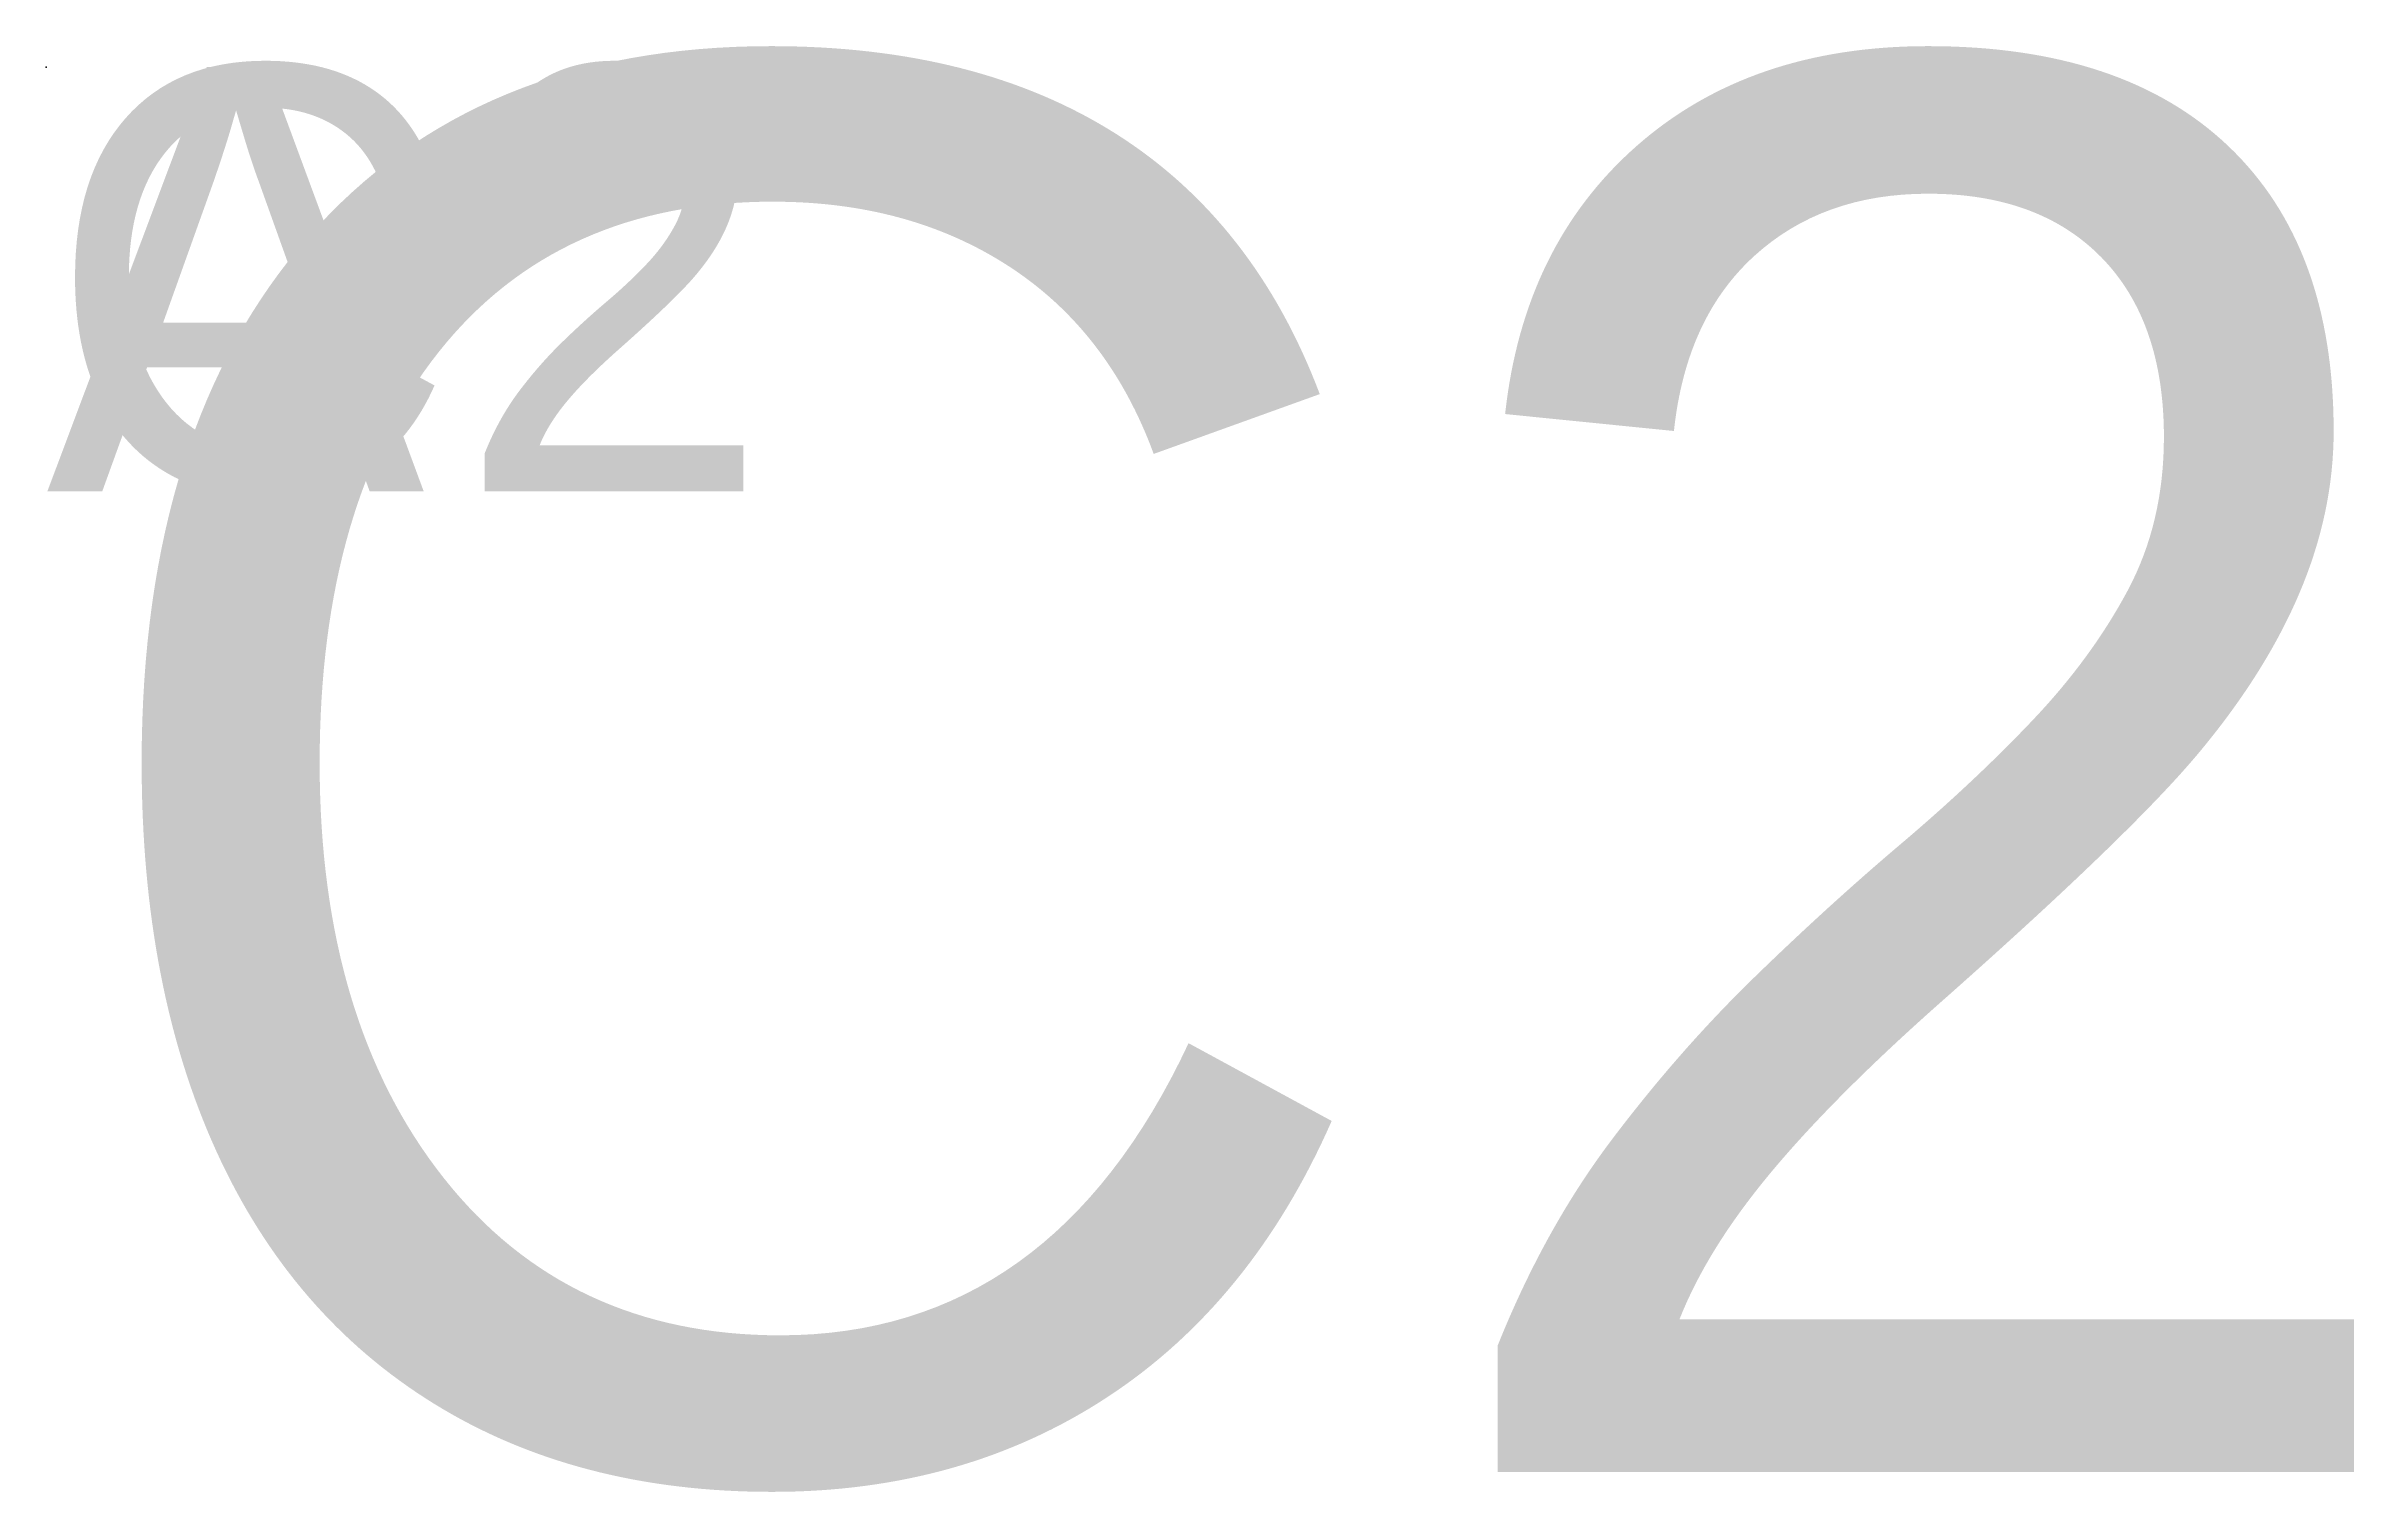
# Model space of a CAD drawing. Header units: millimetres. Extents: x 208 to 1642410, y -1014085 to 15013.
import ezdxf

# ---------------------------------------------------------------- set-up
doc = ezdxf.new("R2010")
doc.units = ezdxf.units.MM
doc.linetypes.add('DASHED', pattern=[9.525, 6.35, -3.175])
for name, color, linetype in [('Caldera', 50, 'Continuous'), ('CORTE', 230, 'Continuous'), ('Deposito', 40, 'Continuous'), ('Motor', 100, 'Continuous'), ('MUROS', 5, 'Continuous'), ('MUROS-BAJOS', 40, 'Continuous'), ('pisos', 8, 'Continuous'), ('Placas', 51, 'Continuous'), ('PROYECCIONES', 6, 'DASHED'), ('TEXTOS', 4, 'Continuous'), ('Tuberia', 231, 'Continuous'), ('Tubería agua f', 160, 'Continuous')]:
    doc.layers.add(name, color=color, linetype=linetype)
doc.layers.add('COTAS', color=3, linetype='Continuous', lineweight=9)
doc.styles.add('Annotative', font='txt')
doc.styles.add('ROMANS', font='romans.shx', dxfattribs={"height": 0.05})
doc.styles.add('Times New Roman 3.5 mm', font='times.ttf')
doc.dimstyles.new('Ing_España', dxfattribs={"dimtxt": 1.2, "dimasz": 1.2, "dimexe": 1.25, "dimexo": 1, "dimtad": 0, "dimzin": 1, "dimtxsty": 'Times New Roman 3.5 mm', "dimcen": 2.5, "dimadec": 0, "dimazin": 0, "dimtfac": 1, "dimtix": 1, "dimtmove": 0, "dimatfit": 3, "dimfxl": 1, "dimarcsym": 0})
pattern_1 = [(0, (-33.1494, -42.0044), (0, 6.985), [5.08, -1.905]), (90, (-33.1494, -42.0044), (-6.985, 4e-16), [5.08, -1.905])]

# ---------------------------------------------------------------- blocks, each defined once
blk = doc.blocks.new('*D26')
at = {"layer": 'COTAS', "color": 0, "lineweight": -2, "ltscale": 0.05, "transparency": 16777216}
for p, q in [((220, 65), (220, 65)), ((220, 65), (221, 65)), ((221, 65), (221, 65)), ((221, 65), (221, 65))]:
    blk.add_line(p, q, dxfattribs=at)
at = {"layer": 'COTAS', "color": 0, "ltscale": 0.05, "transparency": 16777216}
for points in [[(220, 65), (220, 65), (220, 65)], [(221, 65), (221, 65), (221, 65)]]:
    blk.add_solid(points, dxfattribs=at)
at = {"layer": 'Defpoints', "color": 0, "ltscale": 0.05, "transparency": 16777216}
for p in [(220, 65), (221, 65), (221, 65)]:
    blk.add_point(p, dxfattribs=at)
at = {"layer": 'COTAS', "color": 0, "ltscale": 0.05, "transparency": 16777216, "insert": (221, 65), "char_height": 0.12, "attachment_point": 5, "style": 'Times New Roman 3.5 mm'}
blk.add_mtext('1,03', dxfattribs=at)
blk = doc.blocks.new('*D27')
at = {"layer": 'COTAS', "color": 0, "lineweight": -2, "ltscale": 0.05, "transparency": 16777216}
for p, q in [((221, 65), (221, 65)), ((222, 65), (223, 65)), ((225, 65), (223, 65)), ((225, 65), (225, 65))]:
    blk.add_line(p, q, dxfattribs=at)
at = {"layer": 'COTAS', "color": 0, "ltscale": 0.05, "transparency": 16777216}
for points in [[(222, 65), (222, 65), (221, 65)], [(225, 65), (225, 65), (225, 65)]]:
    blk.add_solid(points, dxfattribs=at)
at = {"layer": 'Defpoints', "color": 0, "ltscale": 0.05, "transparency": 16777216}
for p in [(221, 65), (225, 65), (225, 65)]:
    blk.add_point(p, dxfattribs=at)
at = {"layer": 'COTAS', "color": 0, "ltscale": 0.05, "transparency": 16777216, "insert": (223, 65), "char_height": 0.12, "attachment_point": 5, "style": 'Times New Roman 3.5 mm'}
blk.add_mtext('3,78', dxfattribs=at)
blk = doc.blocks.new('*D28')
at = {"layer": 'COTAS', "color": 0, "lineweight": -2, "ltscale": 0.05, "transparency": 16777216}
for p, q in [((222, 64), (222, 64)), ((222, 64), (223, 64)), ((225, 64), (224, 64)), ((225, 64), (225, 64))]:
    blk.add_line(p, q, dxfattribs=at)
at = {"layer": 'COTAS', "color": 0, "ltscale": 0.05, "transparency": 16777216}
for points in [[(222, 64), (222, 64), (222, 64)], [(225, 64), (225, 64), (225, 64)]]:
    blk.add_solid(points, dxfattribs=at)
at = {"layer": 'Defpoints', "color": 0, "ltscale": 0.05, "transparency": 16777216}
for p in [(222, 64), (225, 64), (225, 64)]:
    blk.add_point(p, dxfattribs=at)
at = {"layer": 'COTAS', "color": 0, "ltscale": 0.05, "transparency": 16777216, "insert": (224, 64), "char_height": 0.12, "attachment_point": 5, "style": 'Times New Roman 3.5 mm'}
blk.add_mtext('3,65', dxfattribs=at)
blk = doc.blocks.new('*D29')
at = {"layer": 'COTAS', "color": 0, "lineweight": -2, "ltscale": 0.05, "transparency": 16777216}
for p, q in [((221, 64), (221, 64)), ((221, 64), (221, 62)), ((221, 60), (221, 62)), ((221, 60), (221, 60))]:
    blk.add_line(p, q, dxfattribs=at)
at = {"layer": 'COTAS', "color": 0, "ltscale": 0.05, "transparency": 16777216}
for points in [[(221, 64), (221, 64), (221, 64)], [(221, 60), (221, 60), (221, 60)]]:
    blk.add_solid(points, dxfattribs=at)
at = {"layer": 'Defpoints', "color": 0, "ltscale": 0.05, "transparency": 16777216}
for p in [(221, 64), (221, 60), (221, 60)]:
    blk.add_point(p, dxfattribs=at)
at = {"layer": 'COTAS', "color": 0, "ltscale": 0.05, "transparency": 16777216, "insert": (221, 62), "char_height": 0.12, "attachment_point": 5, "rotation": 90, "style": 'Times New Roman 3.5 mm'}
blk.add_mtext('4,43', dxfattribs=at)
blk = doc.blocks.new('*D30')
at = {"layer": 'COTAS', "color": 0, "lineweight": -2, "ltscale": 0.05, "transparency": 16777216}
for p, q in [((221, 63), (221, 63)), ((221, 62), (221, 62)), ((221, 62), (221, 62)), ((222, 63), (222, 63)), ((222, 62), (222, 62)), ((222, 62), (222, 62))]:
    blk.add_line(p, q, dxfattribs=at)
at = {"layer": 'COTAS', "color": 0, "ltscale": 0.05, "transparency": 16777216}
for points in [[(221, 63), (221, 62), (221, 62)], [(222, 63), (222, 62), (222, 62)]]:
    blk.add_solid(points, dxfattribs=at)
at = {"layer": 'Defpoints', "color": 0, "ltscale": 0.05, "transparency": 16777216}
for p in [(221, 62), (222, 62), (222, 62)]:
    blk.add_point(p, dxfattribs=at)
at = {"layer": 'COTAS', "color": 0, "ltscale": 0.05, "transparency": 16777216, "insert": (222, 62), "char_height": 0.12, "attachment_point": 5, "style": 'Times New Roman 3.5 mm'}
blk.add_mtext('0,55', dxfattribs=at)
blk = doc.blocks.new('*D31')
at = {"layer": 'COTAS', "color": 0, "lineweight": -2, "ltscale": 0.05, "transparency": 16777216}
for p, q in [((224, 65), (224, 65)), ((224, 65), (224, 65)), ((224, 64), (224, 65)), ((224, 65), (224, 65)), ((224, 64), (224, 64)), ((224, 64), (224, 64))]:
    blk.add_line(p, q, dxfattribs=at)
at = {"layer": 'COTAS', "color": 0, "ltscale": 0.05, "transparency": 16777216}
for points in [[(224, 65), (224, 65), (224, 65)], [(224, 64), (224, 64), (224, 64)]]:
    blk.add_solid(points, dxfattribs=at)
at = {"layer": 'Defpoints', "color": 0, "ltscale": 0.05, "transparency": 16777216}
for p in [(224, 65), (224, 65), (224, 64)]:
    blk.add_point(p, dxfattribs=at)
at = {"layer": 'COTAS', "color": 0, "ltscale": 0.05, "transparency": 16777216, "insert": (224, 65), "char_height": 0.12, "attachment_point": 5, "rotation": 90, "style": 'Times New Roman 3.5 mm'}
blk.add_mtext('0,6', dxfattribs=at)
blk = doc.blocks.new('*D32')
at = {"layer": 'COTAS', "color": 0, "lineweight": -2, "ltscale": 0.05, "transparency": 16777216}
for p, q in [((221, 60), (220, 60)), ((221, 59), (220, 59)), ((221, 60), (221, 60)), ((221, 59), (221, 59))]:
    blk.add_line(p, q, dxfattribs=at)
at = {"layer": 'COTAS', "color": 0, "ltscale": 0.05, "transparency": 16777216}
for points in [[(221, 60), (221, 60), (221, 60)], [(221, 59), (221, 59), (221, 59)]]:
    blk.add_solid(points, dxfattribs=at)
at = {"layer": 'Defpoints', "color": 0, "ltscale": 0.05, "transparency": 16777216}
for p in [(221, 60), (221, 59), (221, 59)]:
    blk.add_point(p, dxfattribs=at)
at = {"layer": 'COTAS', "color": 0, "ltscale": 0.05, "transparency": 16777216, "insert": (221, 60), "char_height": 0.12, "attachment_point": 5, "rotation": 90, "style": 'Times New Roman 3.5 mm'}
blk.add_mtext('1,23', dxfattribs=at)

msp = doc.modelspace()

# ---------------------------------------------------------------- hatches: boundary and pattern name
at = {"layer": 'COTAS', "ltscale": 0.05}
h = msp.add_hatch(dxfattribs=at)
h.set_pattern_fill('ANGLE', color=256)
h.set_pattern_definition(pattern_1)
h.paths.add_polyline_path([(221.345, 64.952), (221.385, 64.952), (221.426, 64.952, 1)])
h.paths.add_polyline_path([(221.426, 64.952), (221.385, 64.952), (221.385, 64.912, 0.4142135624)])
h.paths.add_polyline_path([(221.385, 64.952), (221.345, 64.952, 0.4142135624), (221.385, 64.912)])
h = msp.add_hatch(dxfattribs=at)
h.set_pattern_fill('ANGLE', color=256)
h.set_pattern_definition(pattern_1)
h.paths.add_polyline_path([(221.933, 64.466), (221.892, 64.466, 0.4142135624), (221.933, 64.425)])
h.paths.add_polyline_path([(221.892, 64.466), (221.933, 64.466), (221.973, 64.466, 1)])
h.paths.add_polyline_path([(221.973, 64.466), (221.933, 64.466), (221.933, 64.425, 0.4142135624)])
at = {"layer": 'Deposito', "ltscale": 0.05}
h = msp.add_hatch(dxfattribs=at)
h.set_pattern_fill('ANSI31', color=256, scale=0.08)
h.set_pattern_definition([(45, (-33.4348, -36.63035), (-0.17960512, 0.17960512), [])])
h.paths.add_polyline_path([(226.467, 64.947, 1), (225.107, 64.947, 1)])
h = msp.add_hatch(dxfattribs=at)
h.set_pattern_fill('ANSI31', color=256, scale=0.05)
h.set_pattern_definition([(45, (-25.78134, -0.36186), (-0.1122532, 0.1122532), [])])
h.paths.add_polyline_path([(259.497, 110.751), (258.137, 110.751), (258.137, 108.471), (259.497, 108.471)])
h = msp.add_hatch(dxfattribs=at)
h.set_pattern_fill('ANSI31', color=256, scale=0.05)
h.paths.add_polyline_path([(285.278, 111.113), (283.918, 111.113), (283.918, 108.833), (285.278, 108.833)])
at = {"layer": 'Placas', "ltscale": 0.05, "transparency": 33554556}
h = msp.add_hatch(dxfattribs=at)
h.set_pattern_fill('ANSI31', color=256, scale=0.1)
h.set_pattern_definition([(45, (-33.30683, -56.0959), (-0.2245064, 0.2245064), [])])
h.paths.add_polyline_path([(217.715, 66.142), (217.187, 66.142), (217.187, 63.762), (217.715, 63.762)])
h.paths.add_polyline_path([(220.355, 66.142), (219.827, 66.142), (219.827, 63.762), (220.355, 63.762)])
h.paths.add_polyline_path([(218.771, 66.142), (218.243, 66.142), (218.243, 63.762), (218.771, 63.762)])
h.paths.add_polyline_path([(219.827, 66.142), (219.299, 66.142), (219.299, 63.762), (219.827, 63.762)])
h.paths.add_polyline_path([(219.299, 66.142), (218.771, 66.142), (218.771, 63.762), (219.299, 63.762)])
h.paths.add_polyline_path([(218.243, 66.142), (217.715, 66.142), (217.715, 63.762), (218.243, 63.762)])
h.paths.add_polyline_path([(220.369, 60.608), (219.841, 60.608), (219.841, 58.228), (220.369, 58.228)])
h.paths.add_polyline_path([(219.841, 60.608), (219.313, 60.608), (219.313, 58.228), (219.841, 58.228)])
h.paths.add_polyline_path([(219.313, 60.608), (218.785, 60.608), (218.785, 58.228), (219.313, 58.228)])
h.paths.add_polyline_path([(218.785, 60.608), (218.257, 60.608), (218.257, 58.228), (218.785, 58.228)])
h.paths.add_polyline_path([(218.257, 60.608), (217.729, 60.608), (217.729, 58.228), (218.257, 58.228)])
h.paths.add_polyline_path([(217.729, 60.608), (217.201, 60.608), (217.201, 58.228), (217.729, 58.228)])
at = {"layer": 'TEXTOS', "ltscale": 0.05}
h = msp.add_hatch(color=256, dxfattribs=at)
h.paths.add_polyline_path([(229.131, 62.338, 0.4142135624), (229.031, 62.238), (229.131, 62.238)])
h.paths.add_polyline_path([(229.231, 62.238), (229.131, 62.238), (229.131, 62.138, 0.4142135624)])
at = {"layer": 'Tuberia', "ltscale": 0.05}
h = msp.add_hatch(dxfattribs=at)
h.set_pattern_fill('ANGLE', color=256)
h.set_pattern_definition(pattern_1)
h.paths.add_polyline_path([(225.893, 63.701, 1), (225.68, 63.701, 1)])

# ---------------------------------------------------------------- linework, layer by layer
at = {"layer": 'Caldera', "ltscale": 0.05}
for p, q in [((257.882, 106.084), (257.882, 105.707)), ((257.882, 106.084), (258.145, 106.084)), ((258.145, 105.707), (257.882, 105.707)), ((257.884, 103.46), (257.884, 103.083)), ((257.884, 103.46), (258.147, 103.46)), ((258.147, 103.083), (257.884, 103.083)), ((257.884, 100.86), (257.884, 100.483)), ((257.884, 100.86), (258.147, 100.86)), ((258.147, 100.483), (257.884, 100.483)), ((257.884, 98.26), (257.884, 97.883)), ((257.884, 98.26), (258.147, 98.26)), ((258.147, 97.883), (257.884, 97.883)), ((257.884, 95.66), (257.884, 95.283)), ((257.884, 95.66), (258.147, 95.66)), ((258.147, 95.283), (257.884, 95.283)), ((258.145, 106.084), (258.145, 105.707)), ((258.147, 103.46), (258.147, 103.083)), ((258.147, 100.86), (258.147, 100.483)), ((258.147, 98.26), (258.147, 97.883)), ((258.147, 95.66), (258.147, 95.283)), ((269.447, 106.06), (269.447, 105.683)), ((269.447, 106.06), (269.71, 106.06)), ((269.71, 105.683), (269.447, 105.683)), ((269.447, 103.46), (269.447, 103.083)), ((269.447, 103.46), (269.71, 103.46)), ((269.71, 103.083), (269.447, 103.083)), ((269.447, 100.86), (269.447, 100.483)), ((269.447, 100.86), (269.71, 100.86)), ((269.71, 100.483), (269.447, 100.483)), ((269.447, 98.26), (269.447, 97.883)), ((269.447, 98.26), (269.71, 98.26)), ((269.71, 97.883), (269.447, 97.883)), ((269.447, 95.66), (269.447, 95.283)), ((269.447, 95.66), (269.71, 95.66)), ((269.71, 95.283), (269.447, 95.283)), ((269.71, 106.06), (269.71, 105.683)), ((269.71, 103.46), (269.71, 103.083)), ((269.71, 100.86), (269.71, 100.483)), ((269.71, 98.26), (269.71, 97.883)), ((269.71, 95.66), (269.71, 95.283)), ((283.663, 106.446), (283.663, 106.069)), ((283.663, 106.446), (283.926, 106.446)), ((283.926, 106.069), (283.663, 106.069)), ((283.665, 103.822), (283.665, 103.445)), ((283.665, 103.822), (283.928, 103.822)), ((283.928, 103.445), (283.665, 103.445)), ((283.665, 101.222), (283.665, 100.845)), ((283.665, 101.222), (283.928, 101.222)), ((283.928, 100.845), (283.665, 100.845)), ((283.665, 98.622), (283.665, 98.245)), ((283.665, 98.622), (283.928, 98.622)), ((283.928, 98.245), (283.665, 98.245)), ((283.665, 96.022), (283.665, 95.645)), ((283.665, 96.022), (283.928, 96.022)), ((283.928, 95.645), (283.665, 95.645)), ((283.926, 106.446), (283.926, 106.069)), ((283.928, 103.822), (283.928, 103.445)), ((283.928, 101.222), (283.928, 100.845)), ((283.928, 98.622), (283.928, 98.245)), ((283.928, 96.022), (283.928, 95.645)), ((295.228, 106.422), (295.228, 106.045)), ((295.228, 106.422), (295.491, 106.422)), ((295.491, 106.045), (295.228, 106.045)), ((295.228, 103.822), (295.228, 103.445)), ((295.228, 103.822), (295.491, 103.822)), ((295.491, 103.445), (295.228, 103.445)), ((295.228, 101.222), (295.228, 100.845)), ((295.228, 101.222), (295.491, 101.222)), ((295.491, 100.845), (295.228, 100.845)), ((295.228, 98.622), (295.228, 98.245)), ((295.228, 98.622), (295.491, 98.622)), ((295.491, 98.245), (295.228, 98.245)), ((295.228, 96.022), (295.228, 95.645)), ((295.228, 96.022), (295.491, 96.022)), ((295.491, 95.645), (295.228, 95.645)), ((295.491, 106.422), (295.491, 106.045)), ((295.491, 103.822), (295.491, 103.445)), ((295.491, 101.222), (295.491, 100.845)), ((295.491, 98.622), (295.491, 98.245)), ((295.491, 96.022), (295.491, 95.645))]:
    msp.add_line(p, q, dxfattribs=at)
at = {"layer": 'CORTE'}
for p, q in [((214.859, 55.897), (235.937, 55.897)), ((214.86, 68.397), (235.937, 68.397)), ((214.944, 68.247), (235.787, 68.247)), ((214.944, 56.047), (235.787, 56.047)), ((216.901, 67.997), (216.901, 68.397)), ((216.901, 55.897), (216.901, 56.297)), ((216.901, 55.897), (235.937, 55.897)), ((217.03, 67.921), (217.074, 67.897)), ((217.031, 56.372), (217.074, 56.397)), ((217.201, 68.117), (217.074, 67.897)), ((217.201, 56.178), (217.074, 56.397)), ((217.201, 68.117), (217.201, 68.397)), ((217.201, 56.178), (217.201, 55.897)), ((229.237, 66.847), (230.087, 66.847)), ((229.237, 66.097), (229.237, 66.847)), ((229.237, 66.097), (230.087, 66.097)), ((229.237, 58.197), (229.237, 57.447)), ((229.237, 58.197), (230.087, 58.197)), ((229.237, 57.447), (230.087, 57.447)), ((230.087, 66.097), (230.087, 66.847)), ((230.087, 58.197), (230.087, 57.447)), ((235.787, 68.247), (235.787, 64.59)), ((236.404, 63.972), (235.787, 64.59)), ((236.404, 60.322), (235.787, 59.705)), ((235.787, 59.705), (235.787, 56.047)), ((235.937, 64.652), (235.937, 68.397)), ((235.937, 62.697), (236.637, 62.697)), ((235.937, 62.697), (235.937, 61.597)), ((235.937, 61.597), (236.637, 61.597)), ((235.937, 59.642), (235.937, 55.897)), ((236.388, 64.201), (235.964, 64.625)), ((236.467, 60.172), (235.964, 59.67)), ((236.388, 64.201), (236.467, 64.122)), ((240.537, 63.972), (236.404, 63.972)), ((240.537, 60.322), (236.404, 60.322)), ((240.387, 64.122), (236.467, 64.122)), ((240.387, 60.172), (236.467, 60.172)), ((236.637, 62.697), (236.637, 61.597)), ((240.387, 64.122), (240.387, 68.397)), ((240.387, 68.397), (243.151, 68.397)), ((240.387, 60.172), (240.387, 55.897)), ((240.387, 55.897), (243.151, 55.897)), ((240.537, 63.972), (240.537, 68.247)), ((240.537, 68.247), (243.001, 68.247)), ((240.537, 60.322), (240.537, 56.047)), ((240.537, 56.047), (243.001, 56.047)), ((241.587, 55.897), (243.151, 55.897)), ((243.001, 66.297), (243.001, 68.247)), ((243.001, 66.297), (244.151, 66.297)), ((243.001, 57.997), (243.001, 56.047)), ((243.001, 57.997), (244.151, 57.997)), ((243.151, 66.447), (243.151, 68.397)), ((243.151, 66.447), (244.301, 66.447)), ((243.151, 57.847), (243.151, 55.897)), ((243.151, 57.847), (244.301, 57.847)), ((244.151, 57.997), (244.151, 66.297)), ((244.301, 57.847), (244.301, 66.447))]:
    msp.add_line(p, q, dxfattribs=at)
msp.add_lwpolyline([(228.237, 63.947), (224.287, 63.947), (222.653, 63.132), (222.653, 61.163), (224.287, 60.347), (228.237, 60.347), (228.237, 63.947), (228.237, 63.947)], dxfattribs=at)
for centre, radius, start, end in [((225.097, 62.147), 11.995, 148.593283079, 211.401495397), ((225.097, 62.147), 11.845, 148.999537734, 210.995197276), ((226.795, 62.147), 11.495, 173.292752567, 186.619325847), ((226.795, 62.147), 11.495, 171.872778781, 173.380674153), ((226.795, 62.147), 11.495, 186.619325847, 188.127221219), ((226.795, 62.147), 11.495, 149.406905371, 171.872778781), ((226.795, 62.147), 11.495, 188.127221219, 194.355881695), ((226.795, 62.147), 11.345, 187.725429785, 187.725429785), ((226.795, 62.147), 11.345, 172.274570215, 194.355881695), ((226.795, 62.147), 11.345, 149.406905371, 172.274570215), ((226.795, 62.147), 11.495, 194.355881695, 210.593094629), ((226.795, 62.147), 11.345, 194.355881695, 210.600936948)]:
    msp.add_arc(centre, radius, start, end, dxfattribs=at)
at = {"layer": 'COTAS', "ltscale": 0.05}
for centre in [(221.385, 64.952), (221.933, 64.466)]:
    msp.add_circle(centre, 0.0406, dxfattribs=at)
at = {"layer": 'Deposito', "ltscale": 0.05}
for p, q in [((259.497, 110.751), (258.137, 110.751)), ((258.137, 110.751), (258.137, 108.471)), ((258.137, 108.471), (259.497, 108.471)), ((259.497, 108.471), (259.497, 110.751)), ((285.278, 111.113), (283.918, 111.113)), ((283.918, 111.113), (283.918, 108.833)), ((283.918, 108.833), (285.278, 108.833)), ((285.278, 108.833), (285.278, 111.113))]:
    msp.add_line(p, q, dxfattribs=at)
msp.add_circle((225.787, 64.947), 0.68, dxfattribs=at)
at = {"layer": 'Motor', "ltscale": 0.05}
for points in [[(255.424, 95.256), (255.797, 95.901), (256.169, 95.256)], [(281.206, 95.618), (281.578, 96.263), (281.951, 95.618)]]:
    msp.add_lwpolyline(points, close=True, dxfattribs=at)
for centre in [(255.797, 95.471), (281.578, 95.833)]:
    msp.add_circle(centre, 0.43, dxfattribs=at)
at = {"layer": 'MUROS'}
for p, q in [((213.679, 63.472), (213.879, 63.472)), ((213.679, 60.822), (213.879, 60.822)), ((215.001, 68.199), (215.203, 68.398)), ((215.001, 68.199), (215.203, 67.998)), ((215.001, 56.095), (215.203, 56.297)), ((215.001, 56.095), (215.203, 55.897)), ((235.937, 64.652), (235.964, 64.625)), ((235.937, 59.642), (235.964, 59.67))]:
    msp.add_line(p, q, dxfattribs=at)
at = {"layer": 'MUROS', "ltscale": 0.05}
for start, end in [(171.872778781, 173.380674153), (186.619325847, 188.127221219)]:
    msp.add_arc((225.097, 62.147), 11.495, start, end, dxfattribs=at)
at = {"layer": 'MUROS-BAJOS'}
for centre, radius, start, end in [((216.914, 62.147), 3.312, 156.415141723, 203.584858277), ((225.097, 62.147), 11.495, 188.127221219, 210.593094629)]:
    msp.add_arc(centre, radius, start, end, dxfattribs=at)
at = {"layer": 'MUROS-BAJOS', "ltscale": 0.05}
msp.add_arc((225.097, 62.147), 11.495, 149.406905371, 171.872778781, dxfattribs=at)
at = {"layer": 'pisos'}
for p, q in [((208.241, 68.397), (216.901, 68.397)), ((208.241, 68.397), (208.241, 55.897)), ((208.241, 55.897), (216.901, 55.897))]:
    msp.add_line(p, q, dxfattribs=at)
at = {"layer": 'pisos', "ltscale": 0.05}
for p, q in [((235.937, 68.397), (240.387, 68.397)), ((235.937, 55.897), (240.387, 55.897)), ((243.151, 68.397), (244.301, 68.397)), ((243.151, 55.897), (244.301, 55.897)), ((244.301, 68.397), (244.301, 66.447)), ((244.301, 55.897), (244.301, 57.847))]:
    msp.add_line(p, q, dxfattribs=at)
at = {"layer": 'Placas', "ltscale": 0.05}
for p, q in [((217.187, 66.151), (217.187, 64.961)), ((217.201, 60.608), (217.729, 60.608)), ((217.201, 58.228), (217.201, 60.608)), ((217.729, 58.228), (217.201, 58.228)), ((217.729, 60.608), (217.729, 58.228)), ((217.729, 60.608), (218.257, 60.608)), ((217.729, 58.228), (217.729, 60.608)), ((218.257, 58.228), (217.729, 58.228)), ((218.243, 66.142), (218.243, 63.762)), ((218.243, 63.762), (218.243, 66.142)), ((218.257, 60.608), (218.257, 58.228)), ((218.257, 60.608), (218.785, 60.608)), ((218.257, 58.228), (218.257, 60.608)), ((218.785, 58.228), (218.257, 58.228)), ((218.771, 66.142), (218.771, 63.762)), ((218.771, 63.762), (218.771, 66.142)), ((218.785, 60.608), (218.785, 58.228)), ((218.785, 60.608), (219.313, 60.608)), ((218.785, 58.228), (218.785, 60.608)), ((219.313, 58.228), (218.785, 58.228)), ((219.313, 60.608), (219.313, 58.228)), ((219.313, 60.608), (219.841, 60.608)), ((219.313, 58.228), (219.313, 60.608)), ((219.841, 58.228), (219.313, 58.228)), ((219.841, 60.608), (219.841, 58.228)), ((219.841, 60.608), (220.369, 60.608)), ((219.841, 58.228), (219.841, 60.608)), ((220.369, 58.228), (219.841, 58.228)), ((220.369, 60.608), (220.369, 58.228))]:
    msp.add_line(p, q, dxfattribs=at)
for points in [[(219.299, 66.142), (219.299, 63.762), (219.299, 66.142), (219.827, 66.142), (219.827, 63.762), (219.827, 66.142), (220.355, 66.142), (220.355, 63.762), (219.827, 63.762), (219.299, 63.762), (218.771, 63.762), (218.243, 63.762), (217.715, 63.762), (217.187, 63.762), (217.187, 66.142), (217.715, 66.142), (218.243, 66.142), (218.771, 66.142)], [(217.715, 66.142), (217.715, 63.762)]]:
    msp.add_lwpolyline(points, close=True, dxfattribs=at)
at = {"layer": 'PROYECCIONES', "linetype": 'Continuous', "ltscale": 0.05}
for p, q in [((214.859, 55.897), (208.241, 68.397)), ((214.86, 68.397), (208.241, 55.897)), ((222.653, 61.163), (228.237, 63.947)), ((222.653, 63.132), (228.237, 60.347)), ((230.087, 66.097), (229.237, 66.847)), ((230.087, 66.847), (229.237, 66.097)), ((230.087, 57.447), (229.237, 58.197)), ((230.087, 58.197), (229.237, 57.447)), ((240.387, 64.122), (235.937, 68.397)), ((240.387, 68.397), (235.937, 64.652)), ((236.637, 62.697), (235.937, 61.597)), ((236.637, 61.597), (235.937, 62.697)), ((240.387, 60.172), (235.937, 55.897)), ((240.387, 55.897), (235.937, 59.642)), ((244.301, 66.447), (243.151, 68.397)), ((244.301, 68.397), (243.151, 66.447)), ((244.301, 57.847), (243.151, 55.897)), ((244.301, 55.897), (243.151, 57.847))]:
    msp.add_line(p, q, dxfattribs=at)
at = {"layer": 'TEXTOS'}
for p, q in [((229.131, 62.438), (229.131, 62.238)), ((229.131, 62.238), (229.131, 62.038))]:
    msp.add_line(p, q, dxfattribs=at)
msp.add_circle((229.131, 62.238), 0.1, dxfattribs=at)
at = {"layer": 'Tuberia', "ltscale": 0.05}
for p, q in [((220.355, 64.952), (225.107, 64.952)), ((220.355, 64.952), (221.385, 64.952)), ((220.355, 64.466), (225.307, 64.466)), ((221.385, 60.033), (220.369, 60.033)), ((221.933, 59.35), (220.369, 59.35)), ((221.385, 64.952), (221.385, 60.033)), ((221.385, 64.466), (221.933, 64.466)), ((221.933, 64.466), (221.933, 59.35)), ((225.787, 64.267), (225.787, 63.701)), ((226.467, 64.952), (228.031, 64.952)), ((227.994, 62.1), (228.068, 62.228)), ((228.068, 62.1), (227.994, 62.228)), ((228.031, 62.164), (227.994, 62.1)), ((228.031, 64.952), (228.031, 62.238)), ((228.031, 62.164), (228.068, 62.1)), ((255.797, 109.572), (258.137, 109.611)), ((255.797, 95.901), (255.797, 109.572)), ((255.797, 94.471), (255.797, 95.041)), ((259.797, 94.471), (255.797, 94.471)), ((263.797, 105.871), (258.147, 105.871)), ((263.797, 103.271), (258.147, 103.271)), ((263.797, 100.671), (258.147, 100.671)), ((263.797, 98.071), (258.147, 98.071)), ((263.797, 95.471), (258.147, 95.471)), ((258.817, 110.751), (258.817, 110.851)), ((258.817, 110.851), (259.597, 110.851)), ((259.597, 110.851), (259.597, 108.471)), ((259.597, 108.471), (263.797, 108.471)), ((263.797, 94.471), (259.797, 94.471)), ((263.797, 108.471), (263.797, 105.871)), ((263.797, 108.471), (263.797, 105.871)), ((263.797, 105.871), (263.797, 103.271)), ((263.797, 105.871), (269.447, 105.871)), ((263.797, 105.871), (263.797, 103.271)), ((263.797, 103.271), (263.797, 100.671)), ((263.797, 103.271), (269.447, 103.271)), ((263.797, 103.271), (263.797, 100.671)), ((263.797, 100.671), (263.797, 98.071)), ((263.797, 100.671), (263.797, 98.071)), ((263.797, 100.671), (269.447, 100.671)), ((263.797, 98.071), (263.797, 95.471)), ((263.797, 98.071), (263.797, 95.471)), ((263.797, 98.071), (269.447, 98.071)), ((263.797, 95.471), (263.797, 94.471)), ((263.797, 95.471), (269.447, 95.471)), ((263.797, 95.471), (263.797, 94.471)), ((281.578, 109.934), (283.918, 109.973)), ((281.578, 96.263), (281.578, 109.934)), ((281.578, 94.833), (281.578, 95.403)), ((285.578, 94.833), (281.578, 94.833)), ((289.578, 106.233), (283.928, 106.233)), ((289.578, 103.633), (283.928, 103.633)), ((289.578, 101.033), (283.928, 101.033)), ((289.578, 98.433), (283.928, 98.433)), ((289.578, 95.833), (283.928, 95.833)), ((284.598, 111.113), (284.598, 111.213)), ((284.598, 111.213), (285.378, 111.213)), ((285.378, 111.213), (285.378, 108.833)), ((285.378, 108.833), (289.578, 108.833)), ((289.578, 94.833), (285.578, 94.833)), ((289.578, 108.833), (289.578, 106.233)), ((289.578, 108.833), (289.578, 106.233)), ((289.578, 106.233), (289.578, 103.633)), ((289.578, 106.233), (295.228, 106.233)), ((289.578, 106.233), (289.578, 103.633)), ((289.578, 103.633), (289.578, 101.033)), ((289.578, 103.633), (295.228, 103.633)), ((289.578, 103.633), (289.578, 101.033)), ((289.578, 101.033), (289.578, 98.433)), ((289.578, 101.033), (289.578, 98.433)), ((289.578, 101.033), (295.228, 101.033)), ((289.578, 98.433), (289.578, 95.833)), ((289.578, 98.433), (289.578, 95.833)), ((289.578, 98.433), (295.228, 98.433)), ((289.578, 95.833), (289.578, 94.833)), ((289.578, 95.833), (295.228, 95.833)), ((289.578, 95.833), (289.578, 94.833))]:
    msp.add_line(p, q, dxfattribs=at)
for centre, radius in [((225.787, 63.701), 0.107), ((228.031, 62.164), 0.0736)]:
    msp.add_circle(centre, radius, dxfattribs=at)
at = {"layer": 'Tubería agua f', "ltscale": 0.05}
for p, q in [((258.137, 108.471), (254.165, 108.471)), ((254.165, 108.471), (254.165, 93.216)), ((283.918, 108.833), (279.947, 108.833)), ((279.947, 108.833), (279.947, 93.578))]:
    msp.add_line(p, q, dxfattribs=at)

# ---------------------------------------------------------------- texts
at = {"layer": 'COTAS', "ltscale": 0.05, "char_height": 302096.924, "attachment_point": 1}
for width, insert in [(0.07765, (254.62, 106.845)), (0.23237, (254.641, 106.799))]:
    msp.add_mtext_dynamic_manual_height_columns('A', width=width, gutter_width=1510484.619, heights=[0], dxfattribs=dict(at, insert=insert))
at = {"layer": 'COTAS', "ltscale": 0.05, "char_height": 302096.924, "attachment_point": 1, "style": 'Annotative'}
for insert, width in [((254.637, 106.85), 0.22352), ((254.639, 106.831), 0.16381)]:
    msp.add_mtext('A', dxfattribs=dict(at, insert=insert, width=width))
at = {"layer": 'TEXTOS', "ltscale": 0.05, "attachment_point": 1, "style": 'ROMANS'}
for s, heights, insert, char_height in [('C1', [0], (218.443, 59.585), 0.4), ('C2', [0], (218.443, 65.192), 0.4), ('A', [0], (221.471, 64.847), 0.1), ('B', [5.689893001203927e-15], (222.034, 64.395), 0.1), ('Recirculación', [0], (224.379, 63.587), 0.15), ('Bajante', [0], (227.284, 62.01), 0.15), ('Bomba', [0], (255.941, 96.077), 0.15), ('V5', [0], (258.148, 101.251), 0.15), ('V7', [0], (258.217, 103.815), 0.15), ('V1', [0], (258.224, 96.029), 0.15), ('V3', [0], (258.238, 98.591), 0.15), ('V9', [0], (258.271, 106.435), 0.15), ('Depósito', [0], (260.298, 110.631), 0.15), ('P5', [0], (263.954, 106.206), 0.15), ('P1', [0], (263.953, 95.893), 0.15), ('P4', [0], (263.967, 103.663), 0.15), ('P3', [0], (263.988, 101.1), 0.15), ('P2', [0], (264.043, 98.519), 0.15), ('V10', [0], (268.968, 106.201), 0.15), ('V6', [0], (269.087, 101.183), 0.15), ('V4', [0], (269.088, 98.612), 0.15), ('V8', [0], (269.114, 103.788), 0.15), ('V2', [0], (269.136, 96.004), 0.15)]:
    msp.add_mtext_dynamic_manual_height_columns(s, width=0.17602, gutter_width=1510484.619, heights=heights, dxfattribs=dict(at, insert=insert, char_height=char_height))
at = {"layer": 'TEXTOS', "ltscale": 0.05, "attachment_point": 1}
for width, insert, char_height in [(1.82105, (251.511, 105.228), 302096.9239), (0.69379, (254.075, 108.427), 999999)]:
    msp.add_mtext_dynamic_manual_height_columns('C2', width=width, gutter_width=1510484.619, heights=[0], dxfattribs=dict(at, insert=insert, char_height=char_height))

# ---------------------------------------------------------------- dimensions: what is measured, and where the dimension line sits
at = {"layer": 'COTAS', "ltscale": 0.05}
for base, p1, p2, picture, middle in [((221.385, 65.3), (220.355, 64.952), (221.385, 64.952), '*D26', (220.87, 65.3)), ((221.933, 62.493), (221.385, 62.493), (221.933, 62.493), '*D30', (221.659, 62.493))]:
    dim = msp.add_linear_dim(base=base, p1=p1, p2=p2, dimstyle='Ing_España', dxfattribs=at)
    dim.commit()
    dim.dimension.update_dxf_attribs({"geometry": picture, "text_midpoint": middle})
dim = msp.add_linear_dim(base=(220.602, 59.35), p1=(221.019, 60.033), p2=(221.019, 59.35), angle=90, text='1,23', dimstyle='Ing_España', dxfattribs=at)
dim.commit()
dim.dimension.update_dxf_attribs({"geometry": '*D32', "text_midpoint": (220.602, 59.692), "dimtype": 160})
dim = msp.add_linear_dim(base=(220.877, 60.033), p1=(221.385, 64.466), p2=(221.385, 60.033), angle=90, dimstyle='Ing_España', dxfattribs=at)
dim.commit()
dim.dimension.update_dxf_attribs({"geometry": '*D29', "text_midpoint": (220.877, 62.249)})
for base, p1, p2, text, picture, middle in [((225.107, 65.3), (221.385, 64.952), (225.107, 64.948), '3,78', '*D27', (223.246, 65.3)), ((225.307, 64.152), (221.933, 64.466), (225.307, 64.466), '3,65', '*D28', (223.62, 64.152))]:
    dim = msp.add_linear_dim(base=base, p1=p1, p2=p2, text=text, dimstyle='Ing_España', dxfattribs=at)
    dim.commit()
    dim.dimension.update_dxf_attribs({"geometry": picture, "text_midpoint": middle})
dim = msp.add_linear_dim(base=(223.555, 64.952), p1=(223.534, 64.466), p2=(223.534, 64.952), angle=90, text='0,6', dimstyle='Ing_España', dxfattribs=at)
dim.commit()
dim.dimension.update_dxf_attribs({"geometry": '*D31', "text_midpoint": (223.555, 64.709)})

doc.saveas('drawing.dxf')
